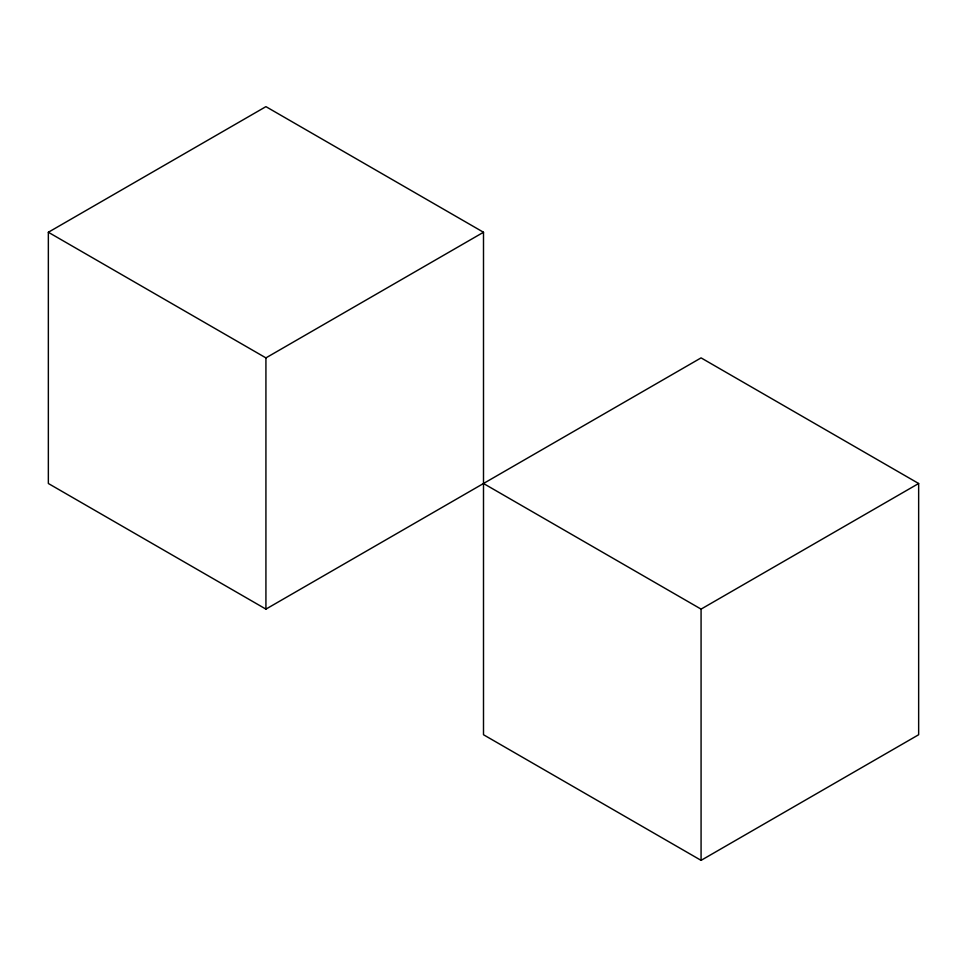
<?xml version="1.0" encoding="UTF-8"?>
<svg xmlns="http://www.w3.org/2000/svg" width="967" height="967" viewBox="0 0 967 967"><rect width="100%" height="100%" fill="white"/><g stroke="black" fill="none" stroke-linecap="round" stroke-linejoin="round"><path stroke-width="1.45" d="M48.35 232.261L265.925 106.648L483.5 232.261L483.5 734.739L701.075 860.352L918.65 734.739L918.65 483.5L701.075 357.887L265.925 609.113L48.35 483.5L48.35 232.261L265.925 357.887L483.5 232.261M483.5 483.5L701.075 609.113L918.65 483.5M701.075 609.113L701.075 860.352M265.925 357.887L265.925 609.113"/></g></svg>
